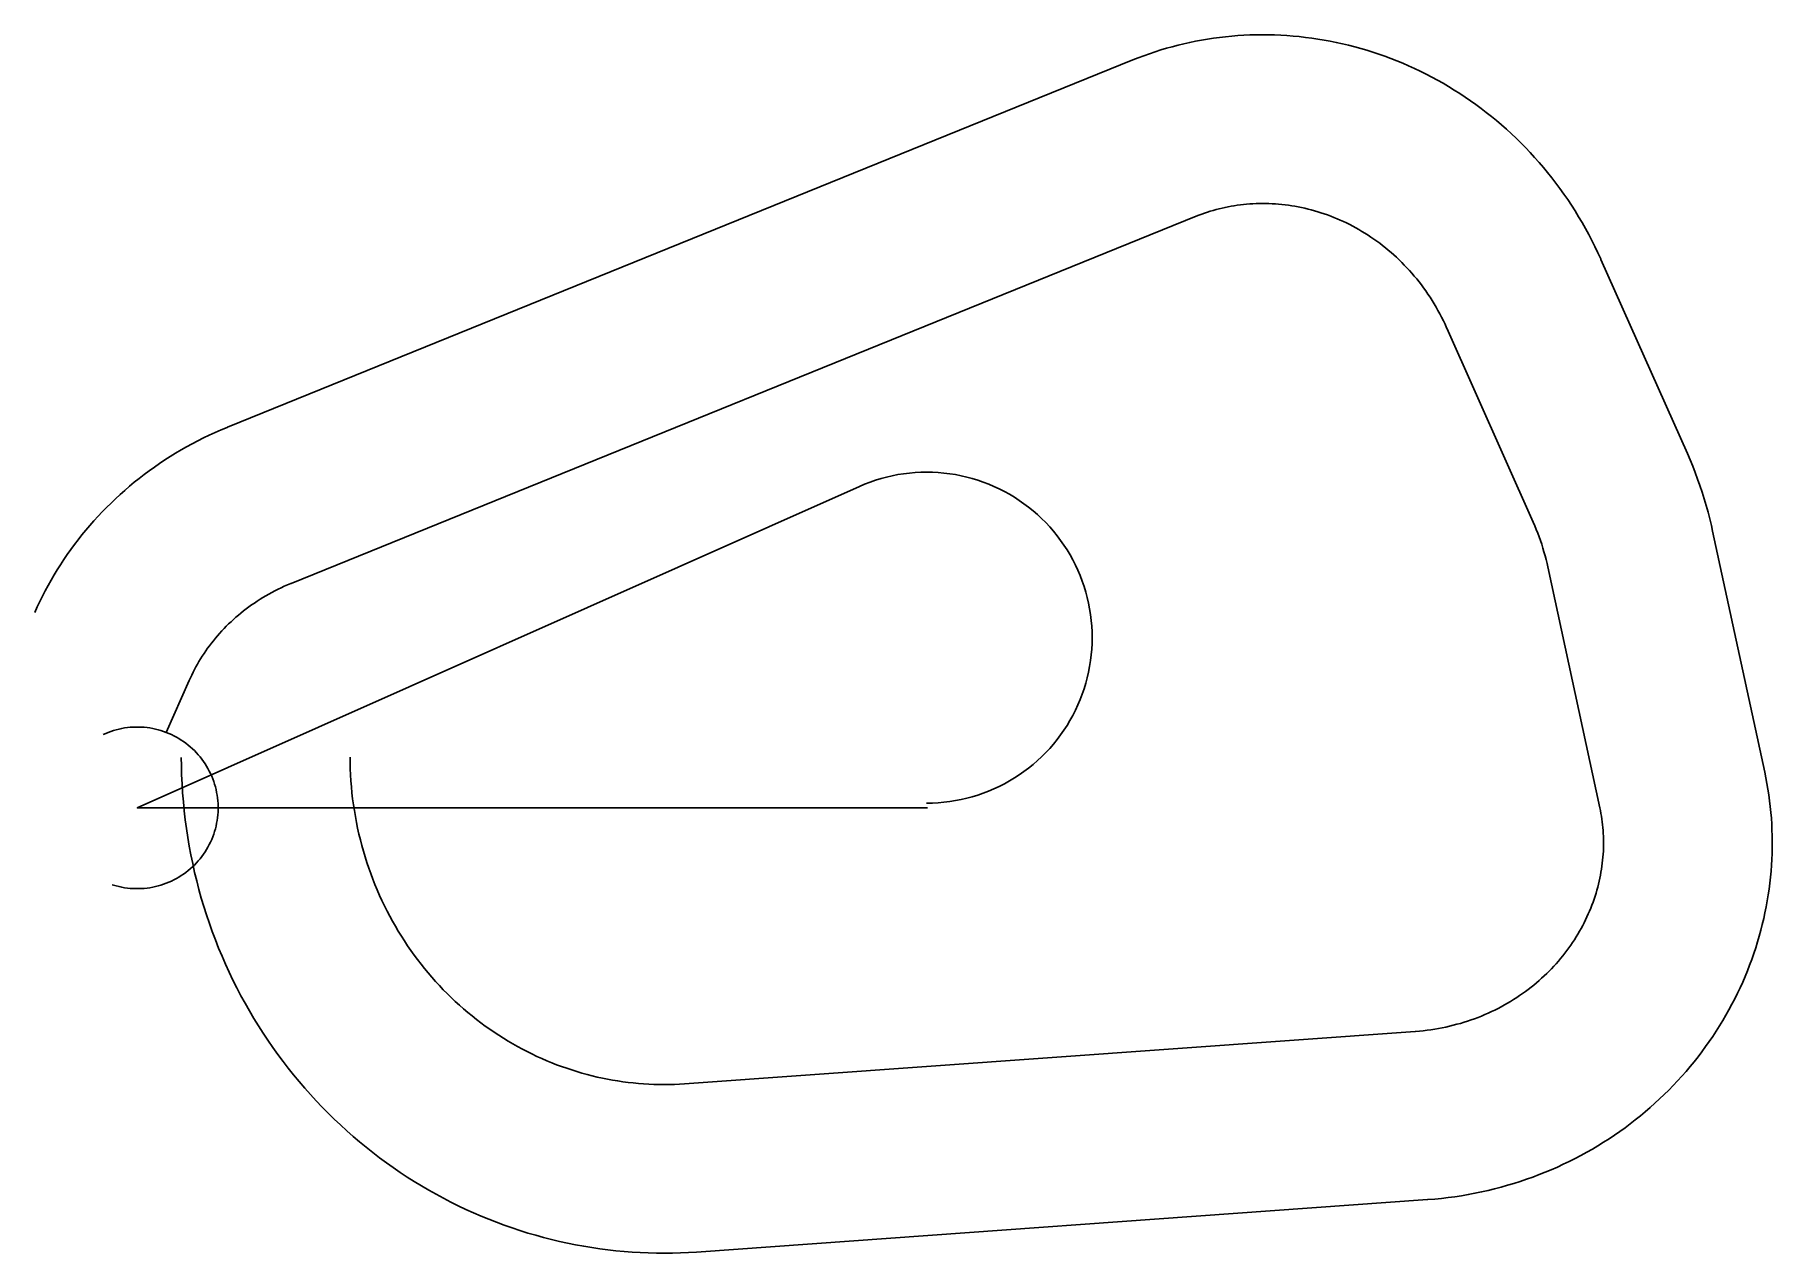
# Model space of a CAD drawing. Header units: metres. Extents: x -2795 to 44576, y -12145 to 21080.
import ezdxf

# ---------------------------------------------------------------- set-up
doc = ezdxf.new("R2010")
doc.units = ezdxf.units.M

msp = doc.modelspace()

# ---------------------------------------------------------------- linework, layer by layer
at = {"layer": 'Boundry', "color": 1}
for p, q in [((2464, 10381), (27140, 20392)), ((4193, 6119), (28869, 16130)), ((39905, 14952), (42261, 9660)), ((35703, 13081), (38059, 7789)), ((42951, 7546), (44371, 971)), ((38455, 6575), (39875, 0)), ((790, 2058), (1414, 3471)), ((34844, -6095), (14922, -7525)), ((35173, -10683), (15251, -12113))]:
    msp.add_line(p, q, dxfattribs=at)
at = {"layer": 'NorminalTrack', "color": 1}
msp.add_lwpolyline([(21549, 0), (0, 0), (19687, 8764), (19687, 8764), (19832, 8825), (19979, 8882), (20128, 8933), (20278, 8979), (20430, 9020), (20584, 9055), (20739, 9085), (20894, 9110), (21050, 9129), (21207, 9143), (21365, 9151), (21522, 9154), (21680, 9151), (21837, 9143), (21994, 9129), (22150, 9110), (22306, 9085), (22461, 9055), (22614, 9020), (22766, 8979), (22917, 8933), (23066, 8882), (23213, 8825), (23358, 8764), (23501, 8697), (23641, 8626), (23779, 8549), (23914, 8468), (24046, 8382), (24175, 8292), (24301, 8197), (24423, 8098), (24542, 7995), (24657, 7887), (24769, 7776), (24876, 7661), (24979, 7542), (25078, 7419), (25173, 7293), (25264, 7164), (25349, 7032), (25431, 6897), (25507, 6759), (25578, 6619), (25645, 6476), (25706, 6331), (25763, 6184), (25814, 6035), (25860, 5885), (25901, 5733), (25936, 5579), (25966, 5424), (25991, 5269), (26010, 5112), (26024, 4956), (26032, 4798), (26035, 4641), (26032, 4483), (26024, 4326), (26010, 4169), (25991, 4013), (25966, 3857), (25936, 3702), (25901, 3549), (25860, 3397), (25814, 3246), (25763, 3097), (25706, 2950), (25645, 2805), (25578, 2662), (25507, 2522), (25430, 2384), (25349, 2249), (25263, 2117), (25173, 1988), (25078, 1862), (24979, 1740), (24876, 1621), (24768, 1506), (24657, 1394), (24542, 1287), (24423, 1184), (24300, 1085), (24175, 990), (24045, 899), (23913, 814), (23778, 732), (23641, 656), (23500, 585), (23357, 518), (23212, 456), (23065, 400), (22916, 349), (22766, 303), (22614, 262), (22460, 227), (22305, 196), (22150, 172), (21994, 153), (21837, 139), (21679, 131), (21522, 128)], dxfattribs=at)
at = {"layer": 'WindSpiral', "color": 5}
for points in [[(27140, 20392), (27290, 20452), (27442, 20509), (27594, 20563), (27748, 20615), (27903, 20664), (28059, 20710), (28217, 20754), (28375, 20795), (28534, 20834), (28694, 20870), (28855, 20903), (29017, 20933), (29180, 20960), (29344, 20985), (29508, 21007), (29672, 21026), (29838, 21042), (30004, 21055), (30170, 21066), (30337, 21073), (30504, 21078), (30672, 21080), (30840, 21078), (31008, 21074), (31176, 21067), (31345, 21057), (31513, 21044), (31682, 21028), (31850, 21009), (32019, 20987), (32187, 20962), (32356, 20934), (32523, 20904), (32691, 20870), (32859, 20833), (33026, 20793), (33192, 20750), (33358, 20704), (33524, 20656), (33689, 20604), (33853, 20549), (34016, 20492), (34179, 20431), (34341, 20367), (34502, 20301), (34662, 20232), (34822, 20159), (34980, 20084), (35137, 20006), (35293, 19925), (35448, 19841), (35601, 19755), (35754, 19665), (35905, 19573), (36054, 19478), (36202, 19380), (36349, 19280), (36494, 19177), (36638, 19071), (36780, 18962), (36920, 18851), (37058, 18737), (37195, 18621), (37330, 18502), (37463, 18381), (37594, 18257), (37723, 18130), (37850, 18001), (37975, 17870), (38098, 17736), (38218, 17600), (38337, 17462), (38453, 17321), (38567, 17179), (38678, 17034), (38788, 16886), (38895, 16737), (38999, 16586), (39101, 16432), (39200, 16277), (39297, 16119), (39391, 15960), (39482, 15799), (39571, 15636), (39657, 15471), (39741, 15305), (39821, 15137), (39899, 14967), (39905, 14952)], [(28869, 16130), (28945, 16160), (29021, 16188), (29098, 16216), (29176, 16242), (29255, 16267), (29334, 16290), (29414, 16313), (29494, 16334), (29576, 16353), (29657, 16372), (29740, 16389), (29823, 16404), (29906, 16418), (29990, 16431), (30075, 16442), (30160, 16452), (30245, 16460), (30331, 16467), (30418, 16473), (30504, 16476), (30591, 16479), (30679, 16480), (30766, 16479), (30854, 16477), (30942, 16473), (31030, 16468), (31119, 16461), (31208, 16453), (31296, 16443), (31385, 16431), (31474, 16418), (31563, 16403), (31652, 16387), (31741, 16369), (31830, 16349), (31919, 16328), (32008, 16305), (32097, 16281), (32185, 16255), (32273, 16227), (32362, 16198), (32449, 16167), (32537, 16134), (32624, 16100), (32711, 16064), (32798, 16027), (32884, 15987), (32969, 15947), (33055, 15904), (33139, 15860), (33224, 15815), (33307, 15768), (33390, 15719), (33473, 15669), (33555, 15617), (33636, 15563), (33716, 15508), (33796, 15451), (33875, 15393), (33953, 15333), (34030, 15272), (34106, 15209), (34182, 15145), (34257, 15079), (34330, 15012), (34403, 14943), (34475, 14873), (34545, 14801), (34615, 14728), (34684, 14653), (34751, 14577), (34817, 14500), (34882, 14421), (34946, 14341), (35009, 14260), (35070, 14177), (35130, 14093), (35189, 14008), (35247, 13921), (35303, 13834), (35357, 13745), (35411, 13654), (35462, 13563), (35513, 13471), (35562, 13377), (35609, 13282), (35655, 13187), (35699, 13090), (35703, 13081)], [(-2795, 5329), (-2727, 5477), (-2657, 5625), (-2585, 5772), (-2509, 5918), (-2431, 6063), (-2351, 6206), (-2268, 6349), (-2182, 6490), (-2093, 6630), (-2002, 6768), (-1908, 6906), (-1812, 7041), (-1713, 7176), (-1612, 7309), (-1509, 7440), (-1402, 7570), (-1294, 7698), (-1183, 7824), (-1069, 7949), (-954, 8071), (-835, 8192), (-715, 8311), (-592, 8429), (-467, 8544), (-340, 8657), (-211, 8768), (-80, 8877), (54, 8984), (190, 9089), (327, 9191), (467, 9292), (608, 9390), (752, 9485), (898, 9579), (1045, 9670), (1194, 9758), (1345, 9844), (1497, 9928), (1652, 10009), (1808, 10087), (1965, 10163), (2124, 10236), (2285, 10307), (2447, 10374), (2464, 10381)], [(42261, 9660), (42336, 9488), (42408, 9315), (42476, 9141), (42542, 8965), (42605, 8787), (42665, 8608), (42722, 8428), (42775, 8247), (42826, 8064), (42873, 7881), (42918, 7696), (42951, 7546)], [(38059, 7789), (38102, 7691), (38142, 7592), (38182, 7492), (38220, 7392), (38256, 7290), (38290, 7187), (38323, 7084), (38353, 6979), (38383, 6874), (38410, 6768), (38436, 6661), (38455, 6575)], [(1414, 3471), (1448, 3547), (1484, 3622), (1521, 3697), (1559, 3772), (1599, 3846), (1640, 3919), (1683, 3992), (1727, 4065), (1773, 4137), (1820, 4209), (1868, 4280), (1918, 4350), (1969, 4419), (2022, 4488), (2076, 4557), (2131, 4624), (2188, 4691), (2246, 4757), (2305, 4822), (2366, 4887), (2428, 4950), (2491, 5013), (2556, 5075), (2622, 5135), (2689, 5195), (2757, 5254), (2827, 5312), (2898, 5368), (2970, 5424), (3043, 5479), (3118, 5532), (3193, 5585), (3270, 5636), (3348, 5686), (3427, 5734), (3507, 5782), (3588, 5828), (3670, 5873), (3753, 5917), (3838, 5959), (3923, 6000), (4009, 6040), (4096, 6078), (4184, 6115), (4193, 6119)], [(-932, 1998), (-861, 2029), (-790, 2058), (-718, 2085), (-645, 2108), (-571, 2130), (-496, 2148), (-421, 2164), (-345, 2178), (-269, 2188), (-192, 2196), (-115, 2202), (-38, 2204), (38, 2204), (115, 2202), (192, 2196), (269, 2188), (345, 2178), (421, 2164), (496, 2148), (571, 2130), (645, 2108), (718, 2085), (790, 2058), (861, 2029), (932, 1998), (1001, 1964), (1069, 1928), (1136, 1890), (1201, 1849), (1265, 1806), (1327, 1761), (1387, 1713), (1446, 1664), (1504, 1612), (1559, 1559), (1612, 1504), (1664, 1446), (1713, 1387), (1761, 1327), (1806, 1265), (1849, 1201), (1890, 1136), (1928, 1069), (1964, 1001), (1998, 932), (2029, 861), (2058, 790), (2085, 718), (2108, 645), (2130, 571), (2148, 496), (2164, 421), (2178, 345), (2188, 269), (2196, 192), (2202, 115), (2204, 38), (2204, -38), (2202, -115), (2196, -192), (2188, -269), (2178, -345), (2164, -421), (2148, -496), (2130, -571), (2108, -645), (2085, -718), (2058, -790), (2029, -861), (1998, -932), (1964, -1001), (1928, -1069), (1890, -1136), (1849, -1201), (1806, -1265), (1761, -1327), (1713, -1387), (1664, -1446), (1612, -1504), (1559, -1559), (1504, -1612), (1446, -1664), (1387, -1713), (1327, -1761), (1265, -1806), (1201, -1849), (1136, -1890), (1069, -1928), (1001, -1964), (932, -1998), (861, -2029), (790, -2058), (718, -2085), (645, -2108), (571, -2130), (496, -2148), (421, -2164), (345, -2178), (269, -2188), (192, -2196), (115, -2202), (38, -2204), (-38, -2204), (-115, -2202), (-192, -2196), (-269, -2188), (-345, -2178), (-421, -2164), (-496, -2148), (-571, -2130), (-645, -2108), (-681, -2097)], [(15251, -12113), (15033, -12127), (14814, -12137), (14594, -12143), (14374, -12145), (14154, -12144), (13934, -12138), (13713, -12129), (13493, -12116), (13272, -12099), (13051, -12078), (12831, -12053), (12611, -12025), (12391, -11992), (12171, -11956), (11951, -11916), (11733, -11872), (11514, -11824), (11296, -11772), (11079, -11716), (10863, -11656), (10647, -11593), (10432, -11526), (10218, -11455), (10006, -11380), (9794, -11301), (9583, -11218), (9374, -11132), (9166, -11042), (8959, -10948), (8753, -10851), (8549, -10749), (8347, -10644), (8146, -10536), (7947, -10424), (7750, -10308), (7554, -10189), (7360, -10066), (7168, -9939), (6979, -9809), (6791, -9676), (6605, -9539), (6422, -9399), (6241, -9255), (6062, -9108), (5885, -8958), (5711, -8805), (5540, -8648), (5371, -8488), (5204, -8325), (5041, -8159), (4879, -7990), (4721, -7818), (4566, -7643), (4413, -7465), (4264, -7284), (4117, -7101), (3974, -6914), (3833, -6725), (3696, -6534), (3562, -6339), (3431, -6142), (3303, -5943), (3179, -5741), (3058, -5537), (2941, -5330), (2827, -5122), (2717, -4911), (2610, -4697), (2507, -4482), (2407, -4265), (2312, -4045), (2219, -3824), (2131, -3601), (2047, -3376), (1966, -3150), (1889, -2922), (1816, -2692), (1747, -2461), (1682, -2228), (1621, -1994), (1564, -1759), (1511, -1522), (1463, -1284), (1418, -1045), (1377, -805), (1341, -564), (1309, -323), (1280, -80), (1257, 163), (1237, 407), (1221, 652), (1210, 897), (1203, 1143), (1201, 1369)], [(14922, -7525), (14784, -7533), (14645, -7540), (14506, -7544), (14366, -7545), (14226, -7544), (14086, -7541), (13946, -7535), (13805, -7527), (13665, -7516), (13524, -7502), (13383, -7487), (13243, -7468), (13102, -7448), (12961, -7424), (12821, -7399), (12681, -7370), (12541, -7340), (12401, -7306), (12262, -7271), (12123, -7232), (11984, -7191), (11846, -7148), (11708, -7102), (11571, -7054), (11434, -7003), (11299, -6950), (11163, -6894), (11029, -6836), (10895, -6776), (10762, -6712), (10630, -6647), (10499, -6579), (10369, -6509), (10240, -6436), (10112, -6361), (9985, -6283), (9859, -6203), (9734, -6121), (9610, -6036), (9488, -5949), (9367, -5860), (9247, -5769), (9129, -5675), (9012, -5579), (8897, -5481), (8783, -5381), (8671, -5278), (8560, -5173), (8451, -5067), (8344, -4958), (8238, -4847), (8134, -4734), (8032, -4619), (7932, -4502), (7833, -4383), (7737, -4262), (7642, -4139), (7550, -4015), (7459, -3888), (7371, -3760), (7284, -3630), (7200, -3498), (7118, -3365), (7038, -3230), (6960, -3093), (6885, -2955), (6812, -2815), (6741, -2673), (6672, -2530), (6606, -2386), (6543, -2240), (6481, -2093), (6423, -1945), (6366, -1795), (6313, -1644), (6261, -1492), (6213, -1339), (6167, -1185), (6123, -1029), (6083, -873), (6045, -716), (6009, -557), (5976, -398), (5947, -238), (5919, -77), (5895, 84), (5873, 246), (5854, 409), (5838, 573), (5825, 737), (5815, 901), (5807, 1066), (5803, 1231), (5801, 1383)], [(44371, 971), (44403, 817), (44433, 662), (44459, 506), (44483, 350), (44504, 193), (44523, 35), (44539, -123), (44552, -282), (44562, -442), (44569, -602), (44574, -762), (44576, -922), (44575, -1083), (44572, -1244), (44565, -1406), (44556, -1567), (44544, -1729), (44529, -1891), (44511, -2052), (44490, -2214), (44466, -2375), (44440, -2537), (44411, -2698), (44378, -2859), (44343, -3019), (44305, -3180), (44265, -3340), (44221, -3499), (44174, -3658), (44125, -3816), (44073, -3974), (44018, -4131), (43960, -4287), (43899, -4443), (43836, -4598), (43770, -4751), (43700, -4904), (43629, -5056), (43554, -5207), (43476, -5357), (43396, -5506), (43313, -5654), (43228, -5800), (43140, -5945), (43049, -6089), (42955, -6232), (42859, -6373), (42760, -6512), (42658, -6650), (42554, -6787), (42448, -6922), (42339, -7055), (42227, -7187), (42113, -7317), (41996, -7445), (41877, -7571), (41756, -7695), (41632, -7817), (41506, -7938), (41378, -8056), (41248, -8172), (41115, -8286), (40980, -8398), (40843, -8508), (40703, -8616), (40562, -8721), (40419, -8824), (40273, -8925), (40126, -9023), (39976, -9119), (39825, -9212), (39672, -9303), (39517, -9392), (39361, -9477), (39202, -9560), (39042, -9641), (38880, -9719), (38717, -9794), (38552, -9866), (38386, -9936), (38218, -10002), (38049, -10066), (37878, -10127), (37706, -10186), (37533, -10241), (37358, -10293), (37183, -10342), (37006, -10389), (36828, -10432), (36650, -10472), (36470, -10510), (36289, -10544), (36108, -10575), (35925, -10603), (35742, -10627), (35559, -10649), (35374, -10667), (35189, -10682), (35173, -10683)], [(39875, 0), (39891, -76), (39905, -152), (39918, -228), (39930, -305), (39941, -383), (39950, -461), (39958, -539), (39964, -618), (39969, -698), (39973, -777), (39975, -857), (39976, -938), (39976, -1018), (39974, -1099), (39971, -1180), (39966, -1262), (39960, -1343), (39952, -1425), (39943, -1507), (39933, -1589), (39921, -1671), (39907, -1753), (39892, -1835), (39876, -1917), (39858, -1999), (39838, -2082), (39817, -2164), (39795, -2246), (39771, -2327), (39746, -2409), (39719, -2491), (39690, -2572), (39660, -2653), (39629, -2734), (39596, -2814), (39561, -2894), (39525, -2974), (39487, -3054), (39448, -3133), (39408, -3211), (39366, -3289), (39322, -3367), (39277, -3444), (39230, -3521), (39182, -3597), (39133, -3672), (39082, -3747), (39029, -3821), (38975, -3894), (38920, -3967), (38863, -4039), (38805, -4110), (38745, -4180), (38684, -4250), (38622, -4318), (38558, -4386), (38493, -4453), (38426, -4519), (38358, -4584), (38289, -4648), (38218, -4711), (38146, -4772), (38073, -4833), (37999, -4893), (37923, -4951), (37846, -5009), (37768, -5065), (37688, -5120), (37608, -5174), (37526, -5226), (37443, -5277), (37359, -5327), (37274, -5376), (37188, -5423), (37100, -5469), (37012, -5513), (36922, -5556), (36832, -5598), (36741, -5638), (36648, -5676), (36555, -5714), (36461, -5749), (36366, -5783), (36270, -5816), (36173, -5846), (36076, -5876), (35977, -5903), (35878, -5929), (35779, -5953), (35678, -5976), (35577, -5997), (35475, -6016), (35373, -6034), (35270, -6049), (35167, -6063), (35063, -6076), (34958, -6086), (34853, -6095), (34844, -6095)]]:
    msp.add_lwpolyline(points, dxfattribs=at)

doc.saveas('drawing.dxf')
